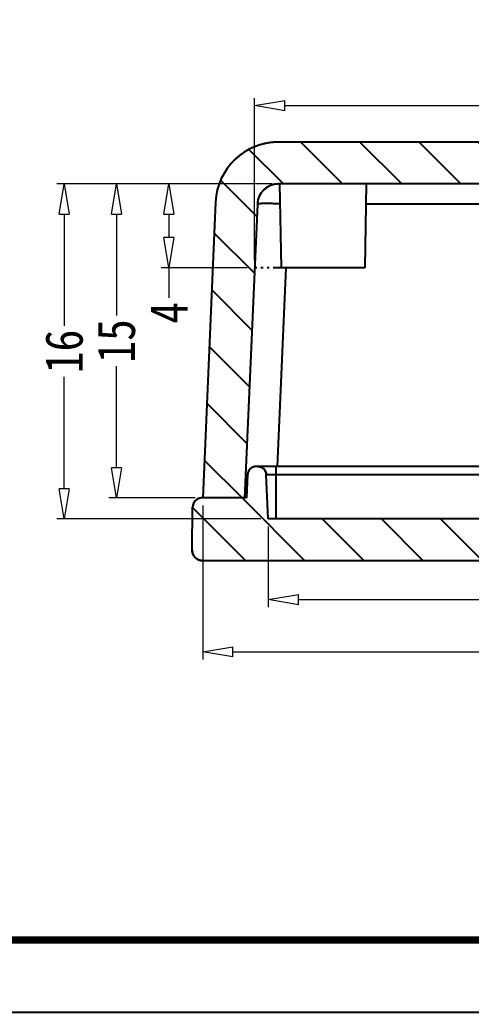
# Model space of a CAD drawing. Header units: millimetres. Extents: x -690 to 1788, y -2922 to -1928.
# Drawn here: x -645.87 to -624.29, y -2921.72 to -2874.3 of the extents above; entities that cross this region are included whole.
import ezdxf

# ---------------------------------------------------------------- set-up
doc = ezdxf.new("R2010")
doc.units = ezdxf.units.MM
doc.linetypes.add('DIVIDE', pattern=[31.75, 12.7, -6.35, 0, -6.35, 0, -6.35])
doc.layers.add('dim', color=3, linetype='Continuous', lineweight=9)
doc.layers.add('from', color=7, linetype='Continuous')
doc.styles.add('FFS', font='', dxfattribs={"width": 0.85})
doc.styles.get('FFS').set_extended_font_data('FangSong_GB2312')
doc.dimstyles.new('YanXiu', dxfattribs={"dimtxt": 2.5, "dimasz": 2.2, "dimexe": 1, "dimexo": 0.6, "dimgap": 0.66, "dimtad": 0, "dimzin": 9, "dimdsep": 46, "dimtxsty": 'FFS', "dimblk": 'CLOSEDBLANK', "dimcen": 0, "dimclrd": 256, "dimclre": 131, "dimclrt": 42, "dimazin": 0, "dimtfac": 1, "dimtofl": 0, "dimtmove": 0, "dimatfit": 3, "dimldrblk": 'CLOSEDBLANK', "dimfxl": 1, "dimlwd": 5, "dimlwe": 5, "dimarcsym": 0})
pattern_1 = [(135, (-182.8983, -3295.7443), (-1.4142136, -1.4142136), [])]

# ---------------------------------------------------------------- blocks, each defined once
blk = doc.blocks.new('_ClosedBlank')
at = {"color": 0, "linetype": 'ByBlock', "lineweight": -2}
for p, q in [((-1, 0.167), (0, 0)), ((-1, 0.167), (-1, -0.167)), ((0, 0), (-1, -0.167))]:
    blk.add_line(p, q, dxfattribs=at)
blk = doc.blocks.new('*D27')
at = {"layer": 'Defpoints', "color": 0, "transparency": 16777216}
for p in [(-633.445, -2882.144, 0), (-641.246, -2897.144), (-637.125, -2897.144, 0)]:
    blk.add_point(p, dxfattribs=at)
at = {"layer": 'dim', "color": 131, "lineweight": 5, "transparency": 16777216}
for p, q in [((-633.805, -2882.144), (-641.606, -2882.144)), ((-637.485, -2897.144), (-641.606, -2897.144))]:
    blk.add_line(p, q, dxfattribs=at)
at = {"layer": 'dim', "lineweight": 5, "transparency": 16777216}
for p, q in [((-641.246, -2883.584), (-641.246, -2888.433)), ((-641.246, -2895.704), (-641.246, -2890.856))]:
    blk.add_line(p, q, dxfattribs=at)
at = {"layer": 'dim', "lineweight": 5, "transparency": 16777216, "xscale": 1.44, "yscale": 1.44, "zscale": 1.44}
for p, rotation in [((-641.246, -2882.144), 90), ((-641.246, -2897.144), 270)]:
    blk.add_blockref('_ClosedBlank', p, dxfattribs=dict(at, rotation=rotation))
at = {"layer": 'dim', "color": 42, "transparency": 16777216, "insert": (-641.246, -2889.644), "char_height": 1.8, "attachment_point": 5, "rotation": 90, "style": 'FFS'}
blk.add_mtext('15', dxfattribs=at)
blk = doc.blocks.new('*D28')
at = {"layer": 'Defpoints', "color": 0, "transparency": 16777216}
for p in [(-633.445, -2882.144, 0), (-643.746, -2898.144), (-633.99, -2898.144, 0)]:
    blk.add_point(p, dxfattribs=at)
at = {"layer": 'dim', "color": 131, "lineweight": 5, "transparency": 16777216}
for p, q in [((-633.805, -2882.144), (-644.106, -2882.144)), ((-634.35, -2898.144), (-644.106, -2898.144))]:
    blk.add_line(p, q, dxfattribs=at)
at = {"layer": 'dim', "lineweight": 5, "transparency": 16777216}
for p, q in [((-643.746, -2883.584), (-643.746, -2888.928)), ((-643.746, -2896.704), (-643.746, -2891.36))]:
    blk.add_line(p, q, dxfattribs=at)
at = {"layer": 'dim', "lineweight": 5, "transparency": 16777216, "xscale": 1.44, "yscale": 1.44, "zscale": 1.44}
for p, rotation in [((-643.746, -2882.144), 90), ((-643.746, -2898.144), 270)]:
    blk.add_blockref('_ClosedBlank', p, dxfattribs=dict(at, rotation=rotation))
at = {"layer": 'dim', "color": 42, "transparency": 16777216, "insert": (-643.746, -2890.144), "char_height": 1.8, "attachment_point": 5, "rotation": 90, "style": 'FFS'}
blk.add_mtext('16', dxfattribs=at)
blk = doc.blocks.new('*D29')
at = {"layer": 'Defpoints', "color": 0, "transparency": 16777216}
for p in [(-633.99, -2898.144, 0), (-605.26, -2898.144, 0), (-605.26, -2902.005)]:
    blk.add_point(p, dxfattribs=at)
at = {"layer": 'dim', "color": 131, "lineweight": 5, "transparency": 16777216}
for p, q in [((-633.99, -2898.504), (-633.99, -2902.365)), ((-605.26, -2898.504), (-605.26, -2902.365))]:
    blk.add_line(p, q, dxfattribs=at)
at = {"layer": 'dim', "lineweight": 5, "transparency": 16777216}
for p, q in [((-632.55, -2902.005), (-622.474, -2902.005)), ((-606.7, -2902.005), (-616.776, -2902.005))]:
    blk.add_line(p, q, dxfattribs=at)
at = {"layer": 'dim', "lineweight": 5, "transparency": 16777216, "xscale": 1.44, "yscale": 1.44, "zscale": 1.44, "rotation": 180}
blk.add_blockref('_ClosedBlank', (-633.99, -2902.005), dxfattribs=at)
at = {"layer": 'dim', "lineweight": 5, "transparency": 16777216, "xscale": 1.44, "yscale": 1.44, "zscale": 1.44}
blk.add_blockref('_ClosedBlank', (-605.26, -2902.005), dxfattribs=at)
at = {"layer": 'dim', "color": 42, "transparency": 16777216, "insert": (-619.625, -2902.005), "char_height": 1.8, "attachment_point": 5, "style": 'FFS'}
blk.add_mtext('28.73', dxfattribs=at)
blk = doc.blocks.new('*D30')
at = {"layer": 'Defpoints', "color": 0, "transparency": 16777216}
for p in [(-637.125, -2897.144, 0), (-602.125, -2897.144, 0), (-602.125, -2904.505)]:
    blk.add_point(p, dxfattribs=at)
at = {"layer": 'dim', "color": 131, "lineweight": 5, "transparency": 16777216}
for p, q in [((-637.125, -2897.504), (-637.125, -2904.865)), ((-602.125, -2897.504), (-602.125, -2904.865))]:
    blk.add_line(p, q, dxfattribs=at)
at = {"layer": 'dim', "lineweight": 5, "transparency": 16777216}
for p, q in [((-635.685, -2904.505), (-620.82, -2904.505)), ((-603.565, -2904.505), (-618.43, -2904.505))]:
    blk.add_line(p, q, dxfattribs=at)
at = {"layer": 'dim', "lineweight": 5, "transparency": 16777216, "xscale": 1.44, "yscale": 1.44, "zscale": 1.44, "rotation": 180}
blk.add_blockref('_ClosedBlank', (-637.125, -2904.505), dxfattribs=at)
at = {"layer": 'dim', "lineweight": 5, "transparency": 16777216, "xscale": 1.44, "yscale": 1.44, "zscale": 1.44}
blk.add_blockref('_ClosedBlank', (-602.125, -2904.505), dxfattribs=at)
at = {"layer": 'dim', "color": 42, "transparency": 16777216, "insert": (-619.625, -2904.505), "char_height": 1.8, "attachment_point": 5, "style": 'FFS'}
blk.add_mtext('35', dxfattribs=at)
blk = doc.blocks.new('*D32')
at = {"layer": 'Defpoints', "color": 0, "transparency": 16777216}
for p in [(-633.445, -2882.144, 0), (-638.746, -2886.144), (-634.643, -2886.144, 0)]:
    blk.add_point(p, dxfattribs=at)
at = {"layer": 'dim', "color": 131, "lineweight": 5, "transparency": 16777216}
for p, q in [((-633.805, -2882.144), (-639.106, -2882.144)), ((-635.003, -2886.144), (-639.106, -2886.144))]:
    blk.add_line(p, q, dxfattribs=at)
at = {"layer": 'dim', "lineweight": 5, "transparency": 16777216}
for p, q in [((-638.746, -2883.584), (-638.746, -2884.704)), ((-638.746, -2886.144), (-638.746, -2887.584))]:
    blk.add_line(p, q, dxfattribs=at)
at = {"layer": 'dim', "lineweight": 5, "transparency": 16777216, "xscale": 1.44, "yscale": 1.44, "zscale": 1.44}
for p, rotation in [((-638.746, -2882.144), 90), ((-638.746, -2886.144), 270)]:
    blk.add_blockref('_ClosedBlank', p, dxfattribs=dict(at, rotation=rotation))
at = {"layer": 'dim', "color": 42, "transparency": 16777216, "insert": (-638.746, -2888.3), "char_height": 1.8, "attachment_point": 5, "rotation": 90, "style": 'FFS'}
blk.add_mtext('4', dxfattribs=at)
blk = doc.blocks.new('*D33')
at = {"layer": 'Defpoints', "color": 0, "transparency": 16777216}
for p in [(-604.607, -2878.4), (-634.643, -2886.144, 0), (-604.607, -2886.144, 0)]:
    blk.add_point(p, dxfattribs=at)
at = {"layer": 'dim', "color": 131, "lineweight": 5, "transparency": 16777216}
for p, q in [((-634.643, -2885.784), (-634.643, -2878.04)), ((-604.607, -2885.784), (-604.607, -2878.04))]:
    blk.add_line(p, q, dxfattribs=at)
at = {"layer": 'dim', "lineweight": 5, "transparency": 16777216}
for p, q in [((-633.203, -2878.4), (-622.412, -2878.4)), ((-606.047, -2878.4), (-616.838, -2878.4))]:
    blk.add_line(p, q, dxfattribs=at)
at = {"layer": 'dim', "lineweight": 5, "transparency": 16777216, "xscale": 1.44, "yscale": 1.44, "zscale": 1.44, "rotation": 180}
blk.add_blockref('_ClosedBlank', (-634.643, -2878.4), dxfattribs=at)
at = {"layer": 'dim', "lineweight": 5, "transparency": 16777216, "xscale": 1.44, "yscale": 1.44, "zscale": 1.44}
blk.add_blockref('_ClosedBlank', (-604.607, -2878.4), dxfattribs=at)
at = {"layer": 'dim', "color": 42, "transparency": 16777216, "insert": (-619.625, -2878.4), "char_height": 1.8, "attachment_point": 5, "style": 'FFS'}
blk.add_mtext('30.04', dxfattribs=at)

msp = doc.modelspace()

# ---------------------------------------------------------------- hatches: boundary and pattern name
at = {"linetype": 'Continuous'}
h = msp.add_hatch(dxfattribs=at)
h.set_pattern_fill('DEFAULT__4', color=40, scale=2, angle=135, style=0, pattern_type=0)
h.set_pattern_definition(pattern_1)
edge = h.paths.add_edge_path()
edge.add_line((-602.125, -2897.144), (-604.127, -2897.144))
edge.add_line((-604.74, -2883.101), (-604.127, -2897.144))
edge.add_spline(control_points=[(-605.739, -2882.144), (-605.174, -2882.144), (-604.765, -2882.535), (-604.74, -2883.101)], knot_values=[0, 0, 0, 0, 1, 1, 1, 1], weights=[1, 0.814909, 0.814909, 1], degree=3, periodic=0)
edge.add_line((-605.739, -2882.144), (-633.511, -2882.144))
edge.add_spline(control_points=[(-633.511, -2882.144), (-634.077, -2882.144), (-634.485, -2882.535), (-634.51, -2883.101)], knot_values=[0, 0, 0, 0, 1, 1, 1, 1], weights=[1, 0.814909, 0.814909, 1], degree=3, periodic=0)
edge.add_line((-634.51, -2883.101), (-635.123, -2897.144))
edge.add_line((-635.123, -2897.144), (-637.125, -2897.144))
edge.add_line((-636.508, -2883.013), (-637.125, -2897.144))
edge.add_spline(control_points=[(-633.511, -2880.144), (-635.208, -2880.144), (-636.434, -2881.318), (-636.508, -2883.013)], knot_values=[0, 0, 0, 0, 1, 1, 1, 1], weights=[1, 0.814909, 0.814909, 1], degree=3, periodic=0)
edge.add_line((-605.739, -2880.144), (-633.511, -2880.144))
edge.add_spline(control_points=[(-605.739, -2880.144), (-604.042, -2880.144), (-602.816, -2881.318), (-602.742, -2883.013)], knot_values=[0, 0, 0, 0, 1, 1, 1, 1], weights=[1, 0.814909, 0.814909, 1], degree=3, periodic=0)
edge.add_line((-602.742, -2883.013), (-602.125, -2897.144))
h = msp.add_hatch(dxfattribs=at)
h.set_pattern_fill('DEFAULT__3', color=40, scale=2, angle=135, style=0, pattern_type=0)
h.set_pattern_definition(pattern_1)
edge = h.paths.add_edge_path()
edge.add_line((-602.093, -2897.144), (-604.227, -2897.144))
edge.add_spline(control_points=[(-602.093, -2897.144), (-601.831, -2897.144), (-601.645, -2897.329), (-601.643, -2897.59)], knot_values=[0, 0, 0, 0, 1, 1, 1, 1], weights=[1, 0.80679, 0.80679, 1], degree=3, periodic=0)
edge.add_line((-601.625, -2899.64), (-601.643, -2897.59))
edge.add_spline(control_points=[(-602.125, -2900.144), (-601.83, -2900.144), (-601.623, -2899.935), (-601.625, -2899.64)], knot_values=[0, 0, 0, 0, 1, 1, 1, 1], weights=[1, 0.802676, 0.802676, 1], degree=3, periodic=0)
edge.add_line((-602.125, -2900.144), (-637.125, -2900.144))
edge.add_spline(control_points=[(-637.125, -2900.144), (-637.42, -2900.144), (-637.628, -2899.935), (-637.625, -2899.64)], knot_values=[0, 0, 0, 0, 1, 1, 1, 1], weights=[1, 0.802676, 0.802676, 1], degree=3, periodic=0)
edge.add_line((-637.625, -2899.64), (-637.607, -2897.59))
edge.add_spline(control_points=[(-637.157, -2897.144), (-637.419, -2897.144), (-637.605, -2897.329), (-637.607, -2897.59)], knot_values=[0, 0, 0, 0, 1, 1, 1, 1], weights=[1, 0.80679, 0.80679, 1], degree=3, periodic=0)
edge.add_line((-635.023, -2897.144), (-637.157, -2897.144))
edge.add_line((-634.974, -2896.027), (-635.023, -2897.144))
edge.add_spline(control_points=[(-634.575, -2895.644), (-634.801, -2895.644), (-634.965, -2895.801), (-634.974, -2896.027)], knot_values=[0, 0, 0, 0, 1, 1, 1, 1], weights=[1, 0.814909, 0.814909, 1], degree=3, periodic=0)
edge.add_line((-634.482, -2895.644), (-634.575, -2895.644))
edge.add_spline(control_points=[(-634.482, -2895.644), (-634.256, -2895.644), (-634.093, -2895.801), (-634.083, -2896.027)], knot_values=[0, 0, 0, 0, 1, 1, 1, 1], weights=[1, 0.814909, 0.814909, 1], degree=3, periodic=0)
edge.add_line((-633.99, -2898.144), (-634.083, -2896.027))
edge.add_line((-605.26, -2898.144), (-633.99, -2898.144))
edge.add_line((-605.26, -2898.144), (-605.168, -2896.027))
edge.add_spline(control_points=[(-604.768, -2895.644), (-604.994, -2895.644), (-605.158, -2895.801), (-605.168, -2896.027)], knot_values=[0, 0, 0, 0, 1, 1, 1, 1], weights=[1, 0.814909, 0.814909, 1], degree=3, periodic=0)
edge.add_line((-604.676, -2895.644), (-604.768, -2895.644))
edge.add_spline(control_points=[(-604.676, -2895.644), (-604.449, -2895.644), (-604.286, -2895.801), (-604.276, -2896.027)], knot_values=[0, 0, 0, 0, 1, 1, 1, 1], weights=[1, 0.814909, 0.814909, 1], degree=3, periodic=0)
edge.add_line((-604.276, -2896.027), (-604.227, -2897.144))

# ---------------------------------------------------------------- linework, layer by layer
at = {"color": 7, "linetype": 'Continuous'}
for p, q in [((-605.739, -2880.144, 0), (-633.511, -2880.144, 0)), ((-605.739, -2880.144, 0), (-633.511, -2880.144, 0)), ((-605.739, -2882.144, 0), (-633.511, -2882.144, 0)), ((-605.739, -2882.144, 0), (-633.511, -2882.144, 0)), ((-633.445, -2882.144, 0), (-633.375, -2886.144, 0)), ((-629.305, -2882.144, 0), (-629.375, -2886.144, 0)), ((-636.508, -2883.013, 0), (-637.125, -2897.144, 0)), ((-636.508, -2883.013, 0), (-637.125, -2897.144, 0)), ((-634.51, -2883.101, 0), (-635.123, -2897.144, 0)), ((-634.51, -2883.101, 0), (-635.123, -2897.144, 0)), ((-612.358, -2883.101, 0), (-629.322, -2883.101, 0)), ((-633.144, -2886.144, 0), (-633.559, -2895.647, 0)), ((-629.375, -2886.144, 0), (-633.375, -2886.144, 0)), ((-610.384, -2895.644, 0), (-634.575, -2895.644, 0)), ((-634.482, -2895.644, 0), (-634.575, -2895.644, 0)), ((-633.625, -2895.644, 0), (-633.625, -2898.144, 0)), ((-634.974, -2896.027, 0), (-635.023, -2897.144, 0)), ((-634.974, -2896.027, 0), (-635.023, -2897.144, 0)), ((-633.99, -2898.144, 0), (-634.083, -2896.027, 0)), ((-634.083, -2896.027, 0), (-610.391, -2896.027, 0)), ((-633.99, -2898.144, 0), (-634.083, -2896.027, 0)), ((-635.023, -2897.144, 0), (-637.157, -2897.144, 0)), ((-635.023, -2897.144, 0), (-637.157, -2897.144, 0)), ((-635.123, -2897.144, 0), (-637.125, -2897.144, 0)), ((-637.625, -2899.64, 0), (-637.607, -2897.59, 0)), ((-637.625, -2899.64, 0), (-637.607, -2897.59, 0)), ((-605.26, -2898.144, 0), (-633.99, -2898.144, 0)), ((-605.26, -2898.144, 0), (-633.99, -2898.144, 0)), ((-602.125, -2900.144, 0), (-637.125, -2900.144, 0)), ((-602.125, -2900.144, 0), (-637.125, -2900.144, 0))]:
    msp.add_line(p, q, dxfattribs=at)
at = {"color": 2, "linetype": 'DIVIDE', "ltscale": 0.03}
msp.add_line((-633.375, -2886.144), (-634.643, -2886.144), dxfattribs=at)
at = {"color": 7, "linetype": 'Continuous'}
for centre, radius, start, end in [((-633.511, -2883.144, 0), 3, 90, 177.5), ((-633.511, -2883.144, 0), 1, 90, 177.5), ((-634.575, -2896.044, 0), 0.4, 90, 177.5), ((-634.482, -2896.044, 0), 0.4, 2.5, 90), ((-637.157, -2897.594, 0), 0.45, 90, 179.5), ((-637.125, -2899.644, 0), 0.5, 179.5, 270)]:
    msp.add_arc(centre, radius, start, end, dxfattribs=at)
for points, start_tangent, end_tangent in [([(-633.511, -2880.144, 0), (-633.544, -2880.144, 0), (-633.576, -2880.145, 0), (-633.609, -2880.146, 0), (-633.642, -2880.147, 0), (-633.675, -2880.149, 0), (-633.708, -2880.151, 0), (-633.741, -2880.153, 0), (-633.774, -2880.156, 0), (-633.808, -2880.159, 0), (-633.841, -2880.162, 0), (-633.875, -2880.166, 0), (-633.909, -2880.171, 0), (-633.942, -2880.175, 0), (-633.976, -2880.181, 0), (-634.01, -2880.186, 0), (-634.044, -2880.192, 0), (-634.078, -2880.198, 0), (-634.112, -2880.205, 0), (-634.146, -2880.212, 0), (-634.18, -2880.22, 0), (-634.214, -2880.228, 0), (-634.248, -2880.236, 0), (-634.283, -2880.245, 0), (-634.317, -2880.254, 0), (-634.351, -2880.264, 0), (-634.385, -2880.274, 0), (-634.419, -2880.285, 0), (-634.453, -2880.296, 0), (-634.487, -2880.307, 0), (-634.521, -2880.319, 0), (-634.555, -2880.332, 0), (-634.589, -2880.344, 0), (-634.622, -2880.358, 0), (-634.656, -2880.371, 0), (-634.689, -2880.385, 0), (-634.723, -2880.4, 0), (-634.756, -2880.415, 0), (-634.789, -2880.43, 0), (-634.823, -2880.446, 0), (-634.856, -2880.462, 0), (-634.888, -2880.479, 0), (-634.921, -2880.496, 0), (-634.954, -2880.514, 0), (-634.986, -2880.532, 0), (-635.018, -2880.55, 0), (-635.05, -2880.569, 0), (-635.082, -2880.588, 0), (-635.114, -2880.608, 0), (-635.145, -2880.628, 0), (-635.176, -2880.649, 0), (-635.207, -2880.67, 0), (-635.238, -2880.691, 0), (-635.268, -2880.713, 0), (-635.299, -2880.735, 0), (-635.328, -2880.757, 0), (-635.358, -2880.78, 0), (-635.388, -2880.804, 0), (-635.417, -2880.827, 0), (-635.446, -2880.851, 0), (-635.474, -2880.876, 0), (-635.503, -2880.901, 0), (-635.531, -2880.926, 0), (-635.558, -2880.951, 0), (-635.586, -2880.977, 0), (-635.613, -2881.003, 0), (-635.639, -2881.03, 0), (-635.666, -2881.057, 0), (-635.692, -2881.084, 0), (-635.717, -2881.111, 0), (-635.743, -2881.139, 0), (-635.768, -2881.167, 0), (-635.792, -2881.196, 0), (-635.816, -2881.224, 0), (-635.84, -2881.253, 0), (-635.864, -2881.283, 0), (-635.887, -2881.312, 0), (-635.909, -2881.342, 0), (-635.932, -2881.372, 0), (-635.953, -2881.402, 0), (-635.975, -2881.433, 0), (-635.996, -2881.463, 0), (-636.017, -2881.494, 0), (-636.037, -2881.525, 0), (-636.057, -2881.557, 0), (-636.076, -2881.588, 0), (-636.095, -2881.62, 0), (-636.114, -2881.652, 0), (-636.132, -2881.684, 0), (-636.149, -2881.716, 0), (-636.167, -2881.749, 0), (-636.184, -2881.781, 0), (-636.2, -2881.814, 0), (-636.216, -2881.847, 0), (-636.231, -2881.88, 0), (-636.247, -2881.913, 0), (-636.261, -2881.946, 0), (-636.275, -2881.979, 0), (-636.289, -2882.012, 0), (-636.303, -2882.046, 0), (-636.316, -2882.079, 0), (-636.328, -2882.113, 0), (-636.34, -2882.146, 0), (-636.352, -2882.18, 0), (-636.363, -2882.213, 0), (-636.374, -2882.247, 0), (-636.384, -2882.281, 0), (-636.394, -2882.314, 0), (-636.404, -2882.348, 0), (-636.413, -2882.382, 0), (-636.421, -2882.416, 0), (-636.429, -2882.449, 0), (-636.437, -2882.483, 0), (-636.445, -2882.517, 0), (-636.452, -2882.55, 0), (-636.458, -2882.584, 0), (-636.464, -2882.617, 0), (-636.47, -2882.651, 0), (-636.476, -2882.684, 0), (-636.481, -2882.717, 0), (-636.485, -2882.751, 0), (-636.489, -2882.784, 0), (-636.493, -2882.817, 0), (-636.497, -2882.85, 0), (-636.5, -2882.883, 0), (-636.502, -2882.916, 0), (-636.505, -2882.948, 0), (-636.507, -2882.981, 0), (-636.508, -2883.013, 0)], (-1, 0), (-0.043619, -0.999048)), ([(-633.511, -2882.144, 0), (-633.522, -2882.144, 0), (-633.533, -2882.144, 0), (-633.544, -2882.145, 0), (-633.555, -2882.145, 0), (-633.566, -2882.146, 0), (-633.577, -2882.146, 0), (-633.588, -2882.147, 0), (-633.599, -2882.148, 0), (-633.61, -2882.149, 0), (-633.621, -2882.15, 0), (-633.632, -2882.152, 0), (-633.644, -2882.153, 0), (-633.655, -2882.155, 0), (-633.666, -2882.156, 0), (-633.677, -2882.158, 0), (-633.689, -2882.16, 0), (-633.7, -2882.162, 0), (-633.711, -2882.164, 0), (-633.723, -2882.167, 0), (-633.734, -2882.169, 0), (-633.745, -2882.172, 0), (-633.757, -2882.175, 0), (-633.768, -2882.178, 0), (-633.78, -2882.181, 0), (-633.791, -2882.184, 0), (-633.802, -2882.188, 0), (-633.814, -2882.191, 0), (-633.825, -2882.195, 0), (-633.836, -2882.199, 0), (-633.848, -2882.203, 0), (-633.859, -2882.207, 0), (-633.87, -2882.211, 0), (-633.881, -2882.215, 0), (-633.893, -2882.22, 0), (-633.904, -2882.225, 0), (-633.915, -2882.229, 0), (-633.926, -2882.234, 0), (-633.937, -2882.24, 0), (-633.948, -2882.245, 0), (-633.959, -2882.25, 0), (-633.97, -2882.256, 0), (-633.981, -2882.262, 0), (-633.992, -2882.267, 0), (-634.003, -2882.273, 0), (-634.013, -2882.28, 0), (-634.024, -2882.286, 0), (-634.035, -2882.292, 0), (-634.045, -2882.299, 0), (-634.056, -2882.306, 0), (-634.066, -2882.312, 0), (-634.076, -2882.319, 0), (-634.087, -2882.326, 0), (-634.097, -2882.334, 0), (-634.107, -2882.341, 0), (-634.117, -2882.349, 0), (-634.127, -2882.356, 0), (-634.137, -2882.364, 0), (-634.146, -2882.372, 0), (-634.156, -2882.38, 0), (-634.165, -2882.388, 0), (-634.175, -2882.396, 0), (-634.184, -2882.405, 0), (-634.193, -2882.413, 0), (-634.203, -2882.422, 0), (-634.212, -2882.431, 0), (-634.22, -2882.439, 0), (-634.229, -2882.448, 0), (-634.238, -2882.457, 0), (-634.246, -2882.467, 0), (-634.255, -2882.476, 0), (-634.263, -2882.485, 0), (-634.271, -2882.495, 0), (-634.279, -2882.504, 0), (-634.287, -2882.514, 0), (-634.295, -2882.524, 0), (-634.303, -2882.534, 0), (-634.31, -2882.543, 0), (-634.318, -2882.553, 0), (-634.325, -2882.564, 0), (-634.332, -2882.574, 0), (-634.339, -2882.584, 0), (-634.346, -2882.594, 0), (-634.353, -2882.605, 0), (-634.36, -2882.615, 0), (-634.366, -2882.626, 0), (-634.372, -2882.636, 0), (-634.379, -2882.647, 0), (-634.385, -2882.657, 0), (-634.391, -2882.668, 0), (-634.396, -2882.679, 0), (-634.402, -2882.69, 0), (-634.407, -2882.701, 0), (-634.413, -2882.712, 0), (-634.418, -2882.723, 0), (-634.423, -2882.734, 0), (-634.428, -2882.745, 0), (-634.433, -2882.756, 0), (-634.437, -2882.767, 0), (-634.442, -2882.778, 0), (-634.446, -2882.789, 0), (-634.45, -2882.8, 0), (-634.454, -2882.812, 0), (-634.458, -2882.823, 0), (-634.462, -2882.834, 0), (-634.465, -2882.845, 0), (-634.469, -2882.856, 0), (-634.472, -2882.868, 0), (-634.475, -2882.879, 0), (-634.478, -2882.89, 0), (-634.481, -2882.901, 0), (-634.484, -2882.913, 0), (-634.486, -2882.924, 0), (-634.489, -2882.935, 0), (-634.491, -2882.946, 0), (-634.493, -2882.957, 0), (-634.496, -2882.969, 0), (-634.497, -2882.98, 0), (-634.499, -2882.991, 0), (-634.501, -2883.002, 0), (-634.502, -2883.013, 0), (-634.504, -2883.024, 0), (-634.505, -2883.035, 0), (-634.506, -2883.046, 0), (-634.507, -2883.057, 0), (-634.508, -2883.068, 0), (-634.509, -2883.079, 0), (-634.51, -2883.09, 0), (-634.51, -2883.101, 0)], (-1, 0), (-0.043619, -0.999048)), ([(-633.428, -2883.09, 0), (-633.661, -2883.086, 0), (-633.945, -2883.083, 0), (-634.183, -2883.083, 0), (-634.361, -2883.086, 0), (-634.472, -2883.092, 0), (-634.51, -2883.101, 0)], (-0.999799, 0.020044), (-0.044872, -0.998993)), ([(-634.575, -2895.644, 0), (-634.579, -2895.644, 0), (-634.583, -2895.644, 0), (-634.588, -2895.644, 0), (-634.592, -2895.645, 0), (-634.597, -2895.645, 0), (-634.601, -2895.645, 0), (-634.605, -2895.645, 0), (-634.61, -2895.646, 0), (-634.614, -2895.646, 0), (-634.619, -2895.647, 0), (-634.623, -2895.647, 0), (-634.628, -2895.648, 0), (-634.632, -2895.648, 0), (-634.637, -2895.649, 0), (-634.641, -2895.65, 0), (-634.646, -2895.651, 0), (-634.65, -2895.651, 0), (-634.655, -2895.652, 0), (-634.659, -2895.653, 0), (-634.664, -2895.654, 0), (-634.669, -2895.655, 0), (-634.673, -2895.656, 0), (-634.678, -2895.658, 0), (-634.682, -2895.659, 0), (-634.687, -2895.66, 0), (-634.691, -2895.662, 0), (-634.696, -2895.663, 0), (-634.7, -2895.664, 0), (-634.705, -2895.666, 0), (-634.709, -2895.668, 0), (-634.714, -2895.669, 0), (-634.718, -2895.671, 0), (-634.723, -2895.673, 0), (-634.727, -2895.674, 0), (-634.732, -2895.676, 0), (-634.736, -2895.678, 0), (-634.741, -2895.68, 0), (-634.745, -2895.682, 0), (-634.75, -2895.684, 0), (-634.754, -2895.687, 0), (-634.758, -2895.689, 0), (-634.763, -2895.691, 0), (-634.767, -2895.693, 0), (-634.771, -2895.696, 0), (-634.776, -2895.698, 0), (-634.78, -2895.701, 0), (-634.784, -2895.703, 0), (-634.788, -2895.706, 0), (-634.793, -2895.709, 0), (-634.797, -2895.711, 0), (-634.801, -2895.714, 0), (-634.805, -2895.717, 0), (-634.809, -2895.72, 0), (-634.813, -2895.723, 0), (-634.817, -2895.726, 0), (-634.821, -2895.729, 0), (-634.825, -2895.732, 0), (-634.829, -2895.735, 0), (-634.833, -2895.739, 0), (-634.837, -2895.742, 0), (-634.84, -2895.745, 0), (-634.844, -2895.748, 0), (-634.848, -2895.752, 0), (-634.851, -2895.755, 0), (-634.855, -2895.759, 0), (-634.859, -2895.762, 0), (-634.862, -2895.766, 0), (-634.866, -2895.77, 0), (-634.869, -2895.773, 0), (-634.872, -2895.777, 0), (-634.876, -2895.781, 0), (-634.879, -2895.784, 0), (-634.882, -2895.788, 0), (-634.885, -2895.792, 0), (-634.888, -2895.796, 0), (-634.892, -2895.8, 0), (-634.895, -2895.804, 0), (-634.898, -2895.808, 0), (-634.9, -2895.812, 0), (-634.903, -2895.816, 0), (-634.906, -2895.82, 0), (-634.909, -2895.824, 0), (-634.912, -2895.828, 0), (-634.914, -2895.833, 0), (-634.917, -2895.837, 0), (-634.919, -2895.841, 0), (-634.922, -2895.845, 0), (-634.924, -2895.85, 0), (-634.927, -2895.854, 0), (-634.929, -2895.858, 0), (-634.931, -2895.862, 0), (-634.933, -2895.867, 0), (-634.935, -2895.871, 0), (-634.937, -2895.876, 0), (-634.94, -2895.88, 0), (-634.941, -2895.884, 0), (-634.943, -2895.889, 0), (-634.945, -2895.893, 0), (-634.947, -2895.898, 0), (-634.949, -2895.902, 0), (-634.95, -2895.907, 0), (-634.952, -2895.911, 0), (-634.954, -2895.916, 0), (-634.955, -2895.92, 0), (-634.956, -2895.925, 0), (-634.958, -2895.929, 0), (-634.959, -2895.934, 0), (-634.96, -2895.938, 0), (-634.962, -2895.943, 0), (-634.963, -2895.947, 0), (-634.964, -2895.952, 0), (-634.965, -2895.956, 0), (-634.966, -2895.961, 0), (-634.967, -2895.965, 0), (-634.968, -2895.969, 0), (-634.969, -2895.974, 0), (-634.969, -2895.978, 0), (-634.97, -2895.983, 0), (-634.971, -2895.987, 0), (-634.971, -2895.992, 0), (-634.972, -2895.996, 0), (-634.972, -2896.001, 0), (-634.973, -2896.005, 0), (-634.973, -2896.009, 0), (-634.974, -2896.014, 0), (-634.974, -2896.018, 0), (-634.974, -2896.022, 0), (-634.974, -2896.027, 0)], (-1, 0), (-0.043619, -0.999048)), ([(-634.482, -2895.644, 0), (-634.478, -2895.644, 0), (-634.474, -2895.644, 0), (-634.469, -2895.644, 0), (-634.465, -2895.645, 0), (-634.461, -2895.645, 0), (-634.456, -2895.645, 0), (-634.452, -2895.645, 0), (-634.447, -2895.646, 0), (-634.443, -2895.646, 0), (-634.438, -2895.647, 0), (-634.434, -2895.647, 0), (-634.429, -2895.648, 0), (-634.425, -2895.648, 0), (-634.42, -2895.649, 0), (-634.416, -2895.65, 0), (-634.411, -2895.651, 0), (-634.407, -2895.651, 0), (-634.402, -2895.652, 0), (-634.398, -2895.653, 0), (-634.393, -2895.654, 0), (-634.389, -2895.655, 0), (-634.384, -2895.656, 0), (-634.379, -2895.658, 0), (-634.375, -2895.659, 0), (-634.37, -2895.66, 0), (-634.366, -2895.662, 0), (-634.361, -2895.663, 0), (-634.357, -2895.664, 0), (-634.352, -2895.666, 0), (-634.348, -2895.668, 0), (-634.343, -2895.669, 0), (-634.339, -2895.671, 0), (-634.334, -2895.673, 0), (-634.33, -2895.674, 0), (-634.325, -2895.676, 0), (-634.321, -2895.678, 0), (-634.316, -2895.68, 0), (-634.312, -2895.682, 0), (-634.307, -2895.684, 0), (-634.303, -2895.687, 0), (-634.299, -2895.689, 0), (-634.294, -2895.691, 0), (-634.29, -2895.693, 0), (-634.286, -2895.696, 0), (-634.281, -2895.698, 0), (-634.277, -2895.701, 0), (-634.273, -2895.703, 0), (-634.269, -2895.706, 0), (-634.264, -2895.709, 0), (-634.26, -2895.711, 0), (-634.256, -2895.714, 0), (-634.252, -2895.717, 0), (-634.248, -2895.72, 0), (-634.244, -2895.723, 0), (-634.24, -2895.726, 0), (-634.236, -2895.729, 0), (-634.232, -2895.732, 0), (-634.228, -2895.735, 0), (-634.224, -2895.739, 0), (-634.221, -2895.742, 0), (-634.217, -2895.745, 0), (-634.213, -2895.748, 0), (-634.209, -2895.752, 0), (-634.206, -2895.755, 0), (-634.202, -2895.759, 0), (-634.199, -2895.762, 0), (-634.195, -2895.766, 0), (-634.192, -2895.77, 0), (-634.188, -2895.773, 0), (-634.185, -2895.777, 0), (-634.181, -2895.781, 0), (-634.178, -2895.784, 0), (-634.175, -2895.788, 0), (-634.172, -2895.792, 0), (-634.169, -2895.796, 0), (-634.166, -2895.8, 0), (-634.163, -2895.804, 0), (-634.16, -2895.808, 0), (-634.157, -2895.812, 0), (-634.154, -2895.816, 0), (-634.151, -2895.82, 0), (-634.148, -2895.824, 0), (-634.146, -2895.828, 0), (-634.143, -2895.833, 0), (-634.14, -2895.837, 0), (-634.138, -2895.841, 0), (-634.135, -2895.845, 0), (-634.133, -2895.85, 0), (-634.131, -2895.854, 0), (-634.128, -2895.858, 0), (-634.126, -2895.862, 0), (-634.124, -2895.867, 0), (-634.122, -2895.871, 0), (-634.12, -2895.876, 0), (-634.118, -2895.88, 0), (-634.116, -2895.884, 0), (-634.114, -2895.889, 0), (-634.112, -2895.893, 0), (-634.11, -2895.898, 0), (-634.108, -2895.902, 0), (-634.107, -2895.907, 0), (-634.105, -2895.911, 0), (-634.104, -2895.916, 0), (-634.102, -2895.92, 0), (-634.101, -2895.925, 0), (-634.099, -2895.929, 0), (-634.098, -2895.934, 0), (-634.097, -2895.938, 0), (-634.095, -2895.943, 0), (-634.094, -2895.947, 0), (-634.093, -2895.952, 0), (-634.092, -2895.956, 0), (-634.091, -2895.961, 0), (-634.09, -2895.965, 0), (-634.089, -2895.969, 0), (-634.089, -2895.974, 0), (-634.088, -2895.978, 0), (-634.087, -2895.983, 0), (-634.086, -2895.987, 0), (-634.086, -2895.992, 0), (-634.085, -2895.996, 0), (-634.085, -2896.001, 0), (-634.084, -2896.005, 0), (-634.084, -2896.009, 0), (-634.084, -2896.014, 0), (-634.083, -2896.018, 0), (-634.083, -2896.022, 0), (-634.083, -2896.027, 0)], (1, 0), (0.043619, -0.999048)), ([(-637.157, -2897.144, 0), (-637.162, -2897.144, 0), (-637.167, -2897.144, 0), (-637.172, -2897.144, 0), (-637.177, -2897.145, 0), (-637.182, -2897.145, 0), (-637.187, -2897.145, 0), (-637.192, -2897.146, 0), (-637.198, -2897.146, 0), (-637.203, -2897.147, 0), (-637.208, -2897.147, 0), (-637.213, -2897.148, 0), (-637.218, -2897.148, 0), (-637.223, -2897.149, 0), (-637.228, -2897.15, 0), (-637.234, -2897.151, 0), (-637.239, -2897.152, 0), (-637.244, -2897.153, 0), (-637.249, -2897.154, 0), (-637.254, -2897.155, 0), (-637.26, -2897.156, 0), (-637.265, -2897.157, 0), (-637.27, -2897.159, 0), (-637.275, -2897.16, 0), (-637.281, -2897.161, 0), (-637.286, -2897.163, 0), (-637.291, -2897.165, 0), (-637.296, -2897.166, 0), (-637.301, -2897.168, 0), (-637.307, -2897.17, 0), (-637.312, -2897.172, 0), (-637.317, -2897.173, 0), (-637.322, -2897.175, 0), (-637.327, -2897.178, 0), (-637.332, -2897.18, 0), (-637.338, -2897.182, 0), (-637.343, -2897.184, 0), (-637.348, -2897.187, 0), (-637.353, -2897.189, 0), (-637.358, -2897.191, 0), (-637.363, -2897.194, 0), (-637.368, -2897.197, 0), (-637.373, -2897.199, 0), (-637.378, -2897.202, 0), (-637.383, -2897.205, 0), (-637.388, -2897.208, 0), (-637.393, -2897.211, 0), (-637.398, -2897.214, 0), (-637.402, -2897.217, 0), (-637.407, -2897.22, 0), (-637.412, -2897.223, 0), (-637.417, -2897.226, 0), (-637.421, -2897.23, 0), (-637.426, -2897.233, 0), (-637.431, -2897.237, 0), (-637.435, -2897.24, 0), (-637.44, -2897.244, 0), (-637.444, -2897.247, 0), (-637.449, -2897.251, 0), (-637.453, -2897.255, 0), (-637.457, -2897.259, 0), (-637.462, -2897.263, 0), (-637.466, -2897.267, 0), (-637.47, -2897.271, 0), (-637.474, -2897.275, 0), (-637.478, -2897.279, 0), (-637.482, -2897.283, 0), (-637.486, -2897.287, 0), (-637.49, -2897.291, 0), (-637.494, -2897.296, 0), (-637.498, -2897.3, 0), (-637.502, -2897.304, 0), (-637.505, -2897.309, 0), (-637.509, -2897.313, 0), (-637.512, -2897.318, 0), (-637.516, -2897.322, 0), (-637.519, -2897.327, 0), (-637.523, -2897.332, 0), (-637.526, -2897.336, 0), (-637.529, -2897.341, 0), (-637.533, -2897.346, 0), (-637.536, -2897.351, 0), (-637.539, -2897.355, 0), (-637.542, -2897.36, 0), (-637.545, -2897.365, 0), (-637.548, -2897.37, 0), (-637.55, -2897.375, 0), (-637.553, -2897.38, 0), (-637.556, -2897.385, 0), (-637.558, -2897.39, 0), (-637.561, -2897.395, 0), (-637.563, -2897.4, 0), (-637.566, -2897.405, 0), (-637.568, -2897.41, 0), (-637.57, -2897.415, 0), (-637.572, -2897.421, 0), (-637.575, -2897.426, 0), (-637.577, -2897.431, 0), (-637.579, -2897.436, 0), (-637.581, -2897.441, 0), (-637.582, -2897.446, 0), (-637.584, -2897.452, 0), (-637.586, -2897.457, 0), (-637.587, -2897.462, 0), (-637.589, -2897.467, 0), (-637.591, -2897.472, 0), (-637.592, -2897.478, 0), (-637.593, -2897.483, 0), (-637.595, -2897.488, 0), (-637.596, -2897.493, 0), (-637.597, -2897.498, 0), (-637.598, -2897.504, 0), (-637.599, -2897.509, 0), (-637.6, -2897.514, 0), (-637.601, -2897.519, 0), (-637.602, -2897.524, 0), (-637.603, -2897.53, 0), (-637.603, -2897.535, 0), (-637.604, -2897.54, 0), (-637.605, -2897.545, 0), (-637.605, -2897.55, 0), (-637.606, -2897.555, 0), (-637.606, -2897.56, 0), (-637.606, -2897.565, 0), (-637.607, -2897.57, 0), (-637.607, -2897.575, 0), (-637.607, -2897.58, 0), (-637.607, -2897.585, 0), (-637.607, -2897.59, 0)], (-1, 0), (-0.008727, -0.999962)), ([(-637.125, -2900.144, 0), (-637.131, -2900.144, 0), (-637.136, -2900.144, 0), (-637.142, -2900.144, 0), (-637.148, -2900.144, 0), (-637.153, -2900.143, 0), (-637.159, -2900.143, 0), (-637.165, -2900.143, 0), (-637.17, -2900.142, 0), (-637.176, -2900.142, 0), (-637.182, -2900.141, 0), (-637.188, -2900.14, 0), (-637.193, -2900.14, 0), (-637.199, -2900.139, 0), (-637.205, -2900.138, 0), (-637.211, -2900.137, 0), (-637.217, -2900.136, 0), (-637.222, -2900.135, 0), (-637.228, -2900.133, 0), (-637.234, -2900.132, 0), (-637.24, -2900.131, 0), (-637.246, -2900.129, 0), (-637.252, -2900.128, 0), (-637.258, -2900.126, 0), (-637.263, -2900.125, 0), (-637.269, -2900.123, 0), (-637.275, -2900.121, 0), (-637.281, -2900.119, 0), (-637.287, -2900.117, 0), (-637.293, -2900.115, 0), (-637.299, -2900.113, 0), (-637.304, -2900.111, 0), (-637.31, -2900.109, 0), (-637.316, -2900.106, 0), (-637.322, -2900.104, 0), (-637.327, -2900.101, 0), (-637.333, -2900.099, 0), (-637.339, -2900.096, 0), (-637.345, -2900.093, 0), (-637.35, -2900.091, 0), (-637.356, -2900.088, 0), (-637.362, -2900.085, 0), (-637.367, -2900.082, 0), (-637.373, -2900.079, 0), (-637.378, -2900.075, 0), (-637.384, -2900.072, 0), (-637.389, -2900.069, 0), (-637.395, -2900.065, 0), (-637.4, -2900.062, 0), (-637.405, -2900.058, 0), (-637.411, -2900.055, 0), (-637.416, -2900.051, 0), (-637.421, -2900.047, 0), (-637.426, -2900.043, 0), (-637.432, -2900.039, 0), (-637.437, -2900.035, 0), (-637.442, -2900.031, 0), (-637.447, -2900.027, 0), (-637.452, -2900.023, 0), (-637.457, -2900.019, 0), (-637.461, -2900.014, 0), (-637.466, -2900.01, 0), (-637.471, -2900.005, 0), (-637.476, -2900.001, 0), (-637.48, -2899.996, 0), (-637.485, -2899.992, 0), (-637.489, -2899.987, 0), (-637.494, -2899.982, 0), (-637.498, -2899.977, 0), (-637.502, -2899.972, 0), (-637.507, -2899.967, 0), (-637.511, -2899.962, 0), (-637.515, -2899.957, 0), (-637.519, -2899.952, 0), (-637.523, -2899.947, 0), (-637.527, -2899.942, 0), (-637.531, -2899.937, 0), (-637.534, -2899.932, 0), (-637.538, -2899.926, 0), (-637.542, -2899.921, 0), (-637.545, -2899.915, 0), (-637.549, -2899.91, 0), (-637.552, -2899.905, 0), (-637.555, -2899.899, 0), (-637.559, -2899.894, 0), (-637.562, -2899.888, 0), (-637.565, -2899.882, 0), (-637.568, -2899.877, 0), (-637.571, -2899.871, 0), (-637.574, -2899.865, 0), (-637.576, -2899.86, 0), (-637.579, -2899.854, 0), (-637.582, -2899.848, 0), (-637.584, -2899.842, 0), (-637.587, -2899.837, 0), (-637.589, -2899.831, 0), (-637.591, -2899.825, 0), (-637.594, -2899.819, 0), (-637.596, -2899.813, 0), (-637.598, -2899.808, 0), (-637.6, -2899.802, 0), (-637.602, -2899.796, 0), (-637.603, -2899.79, 0), (-637.605, -2899.784, 0), (-637.607, -2899.778, 0), (-637.608, -2899.772, 0), (-637.61, -2899.767, 0), (-637.611, -2899.761, 0), (-637.613, -2899.755, 0), (-637.614, -2899.749, 0), (-637.615, -2899.743, 0), (-637.616, -2899.737, 0), (-637.618, -2899.731, 0), (-637.619, -2899.725, 0), (-637.619, -2899.72, 0), (-637.62, -2899.714, 0), (-637.621, -2899.708, 0), (-637.622, -2899.702, 0), (-637.622, -2899.696, 0), (-637.623, -2899.691, 0), (-637.624, -2899.685, 0), (-637.624, -2899.679, 0), (-637.624, -2899.674, 0), (-637.625, -2899.668, 0), (-637.625, -2899.662, 0), (-637.625, -2899.657, 0), (-637.625, -2899.651, 0), (-637.625, -2899.645, 0), (-637.625, -2899.64, 0)], (-1, 0), (0.008727, 0.999962))]:
    msp.add_spline(points, degree=3, dxfattribs=dict(at, start_tangent=start_tangent, end_tangent=end_tangent))
at = {"layer": 'from', "elevation": 0}
msp.add_lwpolyline([(-690.438, -2921.716), (-490.477, -2921.716), (-490.477, -2782.761), (-690.438, -2782.761)], close=True, dxfattribs=at)
at = {"layer": 'from', "const_width": 0.345, "elevation": 0}
msp.add_lwpolyline([(-686.992, -2918.27), (-686.992, -2786.207), (-493.923, -2786.207), (-493.923, -2918.27), (-686.992, -2918.27)], dxfattribs=at)

# ---------------------------------------------------------------- dimensions: what is measured, and where the dimension line sits
at = {"layer": 'dim'}
for base, p1, p2, picture, middle in [((-604.607, -2878.4, 0), (-634.643, -2886.144), (-604.607, -2886.144), '*D33', (-619.625, -2878.4, 0)), ((-602.125, -2904.505, 0), (-637.125, -2897.144, 0), (-602.125, -2897.144, 0), '*D30', (-619.625, -2904.505, 0)), ((-605.26, -2902.005, 0), (-633.99, -2898.144, 0), (-605.26, -2898.144, 0), '*D29', (-619.625, -2902.005, 0))]:
    dim = msp.add_linear_dim(base=base, p1=p1, p2=p2, dimstyle='YanXiu', override={"dimtxt": 1.8, "dimasz": 1.44, "dimexe": 0.35982, "dimexo": 0.35982, "dimgap": 0.35982, "dimzin": 8}, dxfattribs=at)
    dim.commit()
    dim.dimension.update_dxf_attribs({"geometry": picture, "text_midpoint": middle})
for base, p2, picture, middle in [((-643.746, -2898.144, 0), (-633.99, -2898.144, 0), '*D28', (-643.746, -2890.144, 0)), ((-641.246, -2897.144, 0), (-637.125, -2897.144, 0), '*D27', (-641.246, -2889.644, 0)), ((-638.746, -2886.144, 0), (-634.643, -2886.144), '*D32', (-638.746, -2888.3, 0))]:
    dim = msp.add_linear_dim(base=base, p1=(-633.445, -2882.144, 0), p2=p2, angle=90, dimstyle='YanXiu', override={"dimtxt": 1.8, "dimasz": 1.44, "dimexe": 0.35982, "dimexo": 0.35982, "dimgap": 0.35982, "dimzin": 8}, dxfattribs=at)
    dim.commit()
    dim.dimension.update_dxf_attribs({"geometry": picture, "text_midpoint": middle})

doc.saveas('drawing.dxf')
